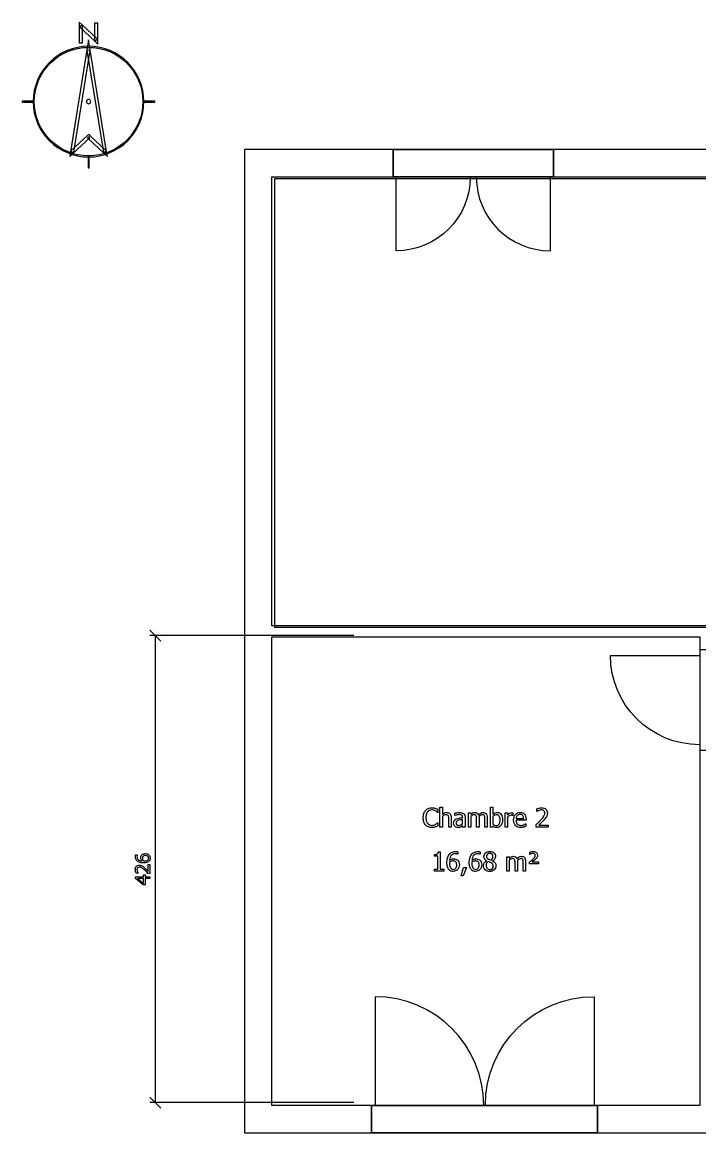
# Model space of a CAD drawing. Extents: x 1 to 1199, y 1 to 1014.
# Drawn here: x 1 to 619, y 1 to 1014 of the extents above; entities that cross this region are included whole.
import ezdxf

# ---------------------------------------------------------------- set-up
doc = ezdxf.new("R2010")
doc.units = 0
doc.layers.get('0').update_dxf_attribs({"linetype": 'CONTINUOUS'})

msp = doc.modelspace()

# ---------------------------------------------------------------- linework, layer by layer
at = {"color": 7}
for points in [[(55.75, 996.809201), (55.75, 1010.8092), (54.25, 1010.8092), (53.229098, 1009.710221), (67.229098, 996.710222), (69.75, 994.368421), (69.75, 997.8092), (69.75, 1011.809199), (69.75, 1013.309197), (66.75, 1013.309197), (66.75, 1011.809199), (66.75, 997.8092), (68.25, 997.8092), (69.270902, 998.908179), (55.270902, 1011.908178), (52.75, 1014.249979), (52.75, 1010.8092), (52.75, 996.809201), (52.75, 995.309203), (55.75, 995.309203), (55.75, 996.809201)], [(59.769048, 989.047487), (44.769047, 896.047487), (44.072928, 891.72111), (47.274268, 894.713356), (62.274268, 908.713357), (61.25, 909.809201), (60.225732, 908.713357), (75.225732, 894.713356), (78.427072, 891.72111), (77.730953, 896.047487), (62.730952, 989.047487), (61.25, 998.251586), (59.769048, 989.047487)], [(59.769048, 988.570912), (74.769049, 895.570912), (76.250001, 895.809199), (77.274269, 896.905042), (62.274268, 910.905044), (61.25, 911.862414), (60.225732, 910.905044), (45.225731, 896.905042), (46.249999, 895.809199), (47.730951, 895.570912), (62.730952, 988.570912), (61.25, 988.8092), (59.769048, 988.570912)], [(1.249998, 941.3092), (11.25, 941.3092), (11.75, 941.3092), (11.75, 942.3092), (11.25, 942.3092), (1.249998, 942.3092), (0.749998, 942.3092), (0.749998, 941.3092), (1.249998, 941.3092)], [(61.246932, 943.809198)], [(121.250002, 942.3092), (111.25, 942.3092), (110.75, 942.3092), (110.75, 941.3092), (111.25, 941.3092), (121.250002, 941.3092), (121.750002, 941.3092), (121.750002, 942.3092), (121.250002, 942.3092)], [(61.253068, 939.809202)], [(61.253068, 939.809202)], [(110.75, 941.8092)], [(111.75, 941.8092)], [(61.75, 881.809198), (61.75, 891.8092), (61.75, 892.3092), (60.75, 892.3092), (60.75, 891.8092), (60.75, 881.809198), (60.75, 881.309198), (61.75, 881.309198), (61.75, 881.809198)], [(216.076721, 898.273952), (216.076721, 898.174068), (203.437614, 898.174068), (203.437653, 458.744381), (203.437653, 1.273983), (808.648499, 1.273983), (1198.57666, 1.274044), (1198.57666, 458.744381), (1198.57666, 898.273952)], [(339.059265, 898.274326), (485.059265, 898.274326), (485.059265, 873.273693), (339.059265, 873.273693), (339.059265, 898.274326), (339.059265, 898.274326), (485.059265, 898.274326), (485.059265, 873.273693), (339.059265, 873.273693), (339.059265, 898.274326)], [(339.059265, 898.273952), (339.059265, 873.273952), (485.059265, 873.273952), (485.059265, 898.273952), (339.059265, 898.273952), (339.059265, 873.273952), (485.059265, 873.273952), (485.059265, 898.273952)], [(1173.57666, 873.273952), (1173.57666, 463.744381), (908.341736, 463.744381), (908.341736, 533.74432), (898.341736, 533.74432), (898.341736, 463.744381), (228.437652, 463.744381), (228.437617, 873.273952)], [(1176.314552, 462.019605), (231.175689, 462.019707), (231.175723, 871.549187), (1176.31457, 871.549192)], [(618.578437, 453.744361), (618.578388, 26.273963), (228.437656, 26.27398), (228.437637, 453.744378)], [(618.57843, 453.744381), (618.57843, 321.025203), (618.57843, 243.728389), (618.578401, 26.273983), (228.437653, 26.273983), (228.437653, 453.744381)], [(618.57843, 441.703426), (618.57843, 350.203426), (628.57843, 350.203426), (628.57843, 441.703426), (618.57843, 441.703426), (618.57843, 350.203426), (628.57843, 350.203426), (628.57843, 441.703426)], [(436.505656, 286.60275)], [(438.786906, 286.774625)], [(374.25175, 279.6965)], [(402.361125, 283.22775)], [(455.404094, 279.6965)], [(112.984, 255.925719)], [(113.062125, 254.144469)], [(429.996312, 253.399625)], [(396.965062, 245.5715)], [(399.340062, 245.66525)], [(405.9885, 243.35275), (402.70725, 235.66525), (401.004125, 235.66525), (403.066625, 243.35275), (405.9885, 243.35275)], [(417.33225, 245.5715)], [(419.70725, 245.66525)], [(430.324437, 244.649625)], [(112.734, 236.414), (112.734, 234.867125), (117.234, 234.867125), (117.234, 233.179625), (112.734, 233.179625), (112.734, 227.398375), (110.89025, 227.398375), (104.14025, 233.242125), (104.14025, 234.867125), (111.32775, 234.867125), (111.32775, 236.414), (112.734, 236.414)], [(111.32775, 233.179625), (106.218375, 233.179625), (111.32775, 228.75775), (111.32775, 233.179625)], [(427.043187, 239.60275)], [(525.312256, 1.273617), (319.312256, 1.273617), (319.312256, 26.274166), (525.312256, 26.274166), (525.312256, 1.273617), (525.312256, 1.273617), (319.312256, 1.273617), (319.312256, 26.274166), (525.312256, 26.274166), (525.312256, 1.273617)], [(319.31226, 26.273983), (319.312264, 1.273983), (525.312251, 1.273983), (525.312248, 26.273983), (319.31226, 26.273983), (319.312264, 1.273983), (525.312251, 1.273983), (525.312248, 26.273983)]]:
    msp.add_lwpolyline(points, close=True, dxfattribs=at)
for points in [[(341.796768, 805.748684), (341.796768, 873.273693), (409.321777, 873.273693)], [(482.321747, 805.748684), (482.321777, 873.273693), (414.796753, 873.273693)], [(127.234, 449.778), (117.234, 459.778)], [(127.234, 454.778), (117.234, 454.778)], [(122.234, 28.778), (122.234, 454.778)], [(303.260154, 454.778), (122.234, 454.778)], [(537.07843, 436.703426), (618.57843, 436.703426), (618.57843, 355.203426)], [(379.673625, 296.305875), (379.673625, 293.493375), (379.486125, 293.493375)], [(383.868938, 289.79025), (383.868938, 280.009), (381.665813, 280.009), (381.665813, 298.243375), (383.868938, 298.243375), (383.868938, 291.649625)], [(430.005656, 280.618375), (429.865031, 280.009), (427.802531, 280.009), (427.802531, 298.243375), (430.005656, 298.243375), (430.005656, 291.72775)], [(470.021281, 294.29025), (469.896281, 294.29025), (469.896281, 296.774625)], [(379.50175, 283.962125), (379.673625, 283.962125), (379.673625, 281.1965)], [(391.962688, 280.009), (389.759563, 280.009), (389.759563, 287.462125)], [(391.962688, 288.509), (391.962688, 280.009), (391.962688, 280.009)], [(395.329875, 290.587125), (395.204875, 290.587125), (395.204875, 292.8215)], [(402.361125, 288.618375), (402.361125, 289.04025)], [(404.548625, 288.962125), (404.548625, 280.009), (402.361125, 280.009), (402.361125, 281.399625), (402.361125, 281.399625)], [(402.361125, 283.22775), (402.361125, 286.868375)], [(409.849406, 289.79025), (409.849406, 280.009), (407.646281, 280.009), (407.646281, 293.10275), (409.849406, 293.10275), (409.849406, 291.649625)], [(417.286906, 288.618375), (417.286906, 280.009), (415.083781, 280.009), (415.083781, 287.587125)], [(424.708781, 288.618375), (424.708781, 280.009), (422.505656, 280.009), (422.505656, 280.009)], [(422.505656, 280.009), (422.505656, 287.587125)], [(430.005656, 289.884), (430.005656, 282.384)], [(443.271281, 289.305875), (443.271281, 280.009), (441.068156, 280.009), (441.068156, 293.10275), (443.271281, 293.10275), (443.271281, 291.149625)], [(448.005656, 290.72775), (447.896281, 290.72775)], [(448.005656, 293.024625), (448.005656, 290.72775), (448.005656, 290.72775)], [(451.060344, 288.009), (457.982219, 288.009), (457.982219, 288.009)], [(460.122844, 287.524625), (460.122844, 286.3215), (451.060344, 286.3215)], [(459.747844, 283.212125), (459.872844, 283.212125), (459.872844, 280.805875)], [(480.302531, 280.009), (469.536906, 280.009), (469.536906, 282.462125)], [(471.724406, 282.009), (480.302531, 282.009), (480.302531, 280.009), (480.302531, 280.009)], [(104.07775, 254.800719), (105.76525, 254.800719), (105.76525, 254.722594)], [(385.08225, 240.009), (376.58225, 240.009), (376.58225, 241.79025), (379.7385, 241.79025), (379.7385, 253.493375), (376.58225, 253.493375), (376.58225, 255.087125)], [(380.176, 257.524625), (381.9885, 257.524625), (381.9885, 241.79025), (385.08225, 241.79025), (385.08225, 240.009), (385.08225, 240.009)], [(397.840062, 257.54025), (397.840062, 255.305875), (397.730687, 255.305875)], [(418.20725, 257.54025), (418.20725, 255.305875), (418.097875, 255.305875)], [(463.676, 254.993375), (463.4885, 254.993375), (463.4885, 257.10275)], [(117.234, 245.896422), (117.234, 237.818297), (115.39025, 237.818297)], [(115.734, 239.474547), (115.734, 245.896422), (117.234, 245.896422), (117.234, 245.896422)], [(424.324437, 249.3215), (424.324437, 249.399625)], [(429.636937, 249.305875), (429.636937, 249.22775)], [(444.89475, 249.79025), (444.89475, 240.009), (442.691625, 240.009), (442.691625, 253.10275), (444.89475, 253.10275), (444.89475, 251.649625)], [(452.33225, 248.618375), (452.33225, 240.009), (450.129125, 240.009), (450.129125, 247.587125)], [(459.754125, 248.618375), (459.754125, 240.009), (457.551, 240.009), (457.551, 240.009)], [(457.551, 240.009), (457.551, 247.587125)], [(471.410375, 246.649625), (463.426, 246.649625), (463.426, 248.430875)], [(467.066625, 249.41525), (465.629125, 248.337125), (471.410375, 248.337125), (471.410375, 246.649625), (471.410375, 246.649625)], [(106.530875, 238.193297), (106.530875, 238.099547), (104.6715, 238.099547)], [(322.433472, 125.372616), (322.433472, 26.274166), (421.531952, 26.274166)], [(522.19101, 125.372677), (522.19104, 26.274166), (423.09256, 26.274166)], [(127.234, 23.778), (117.234, 33.778)], [(127.234, 28.778), (117.234, 28.778)], [(303.260154, 28.778), (122.234, 28.778)]]:
    msp.add_lwpolyline(points, dxfattribs=at)
for points in [[(61.25, 992.3092), (33.359565, 992.3092), (10.75, 969.699635), (10.75, 941.8092)], [(11.75, 941.8092), (11.75, 969.147243), (33.911957, 991.3092), (61.25, 991.3092)], [(111.75, 941.8092), (111.75, 969.699635), (89.140435, 992.3092), (61.25, 992.3092)], [(61.25, 991.3092), (88.588043, 991.3092), (110.75, 969.147243), (110.75, 941.8092)], [(61.246932, 943.809198), (60.142144, 943.807503), (59.248308, 942.91092), (59.250002, 941.806132)], [(63.249998, 941.812268), (63.248303, 942.917056), (62.35172, 943.810892), (61.246932, 943.809198)], [(10.75, 941.8092), (10.75, 913.918765), (33.359565, 891.3092), (61.25, 891.3092)], [(61.25, 892.3092), (33.911957, 892.3092), (11.75, 914.471157), (11.75, 941.8092)], [(59.250002, 941.806132), (59.251697, 940.701344), (60.14828, 939.807508), (61.253068, 939.809202)], [(110.75, 941.8092), (110.75, 914.471157), (88.588043, 892.3092), (61.25, 892.3092)], [(61.25, 891.3092), (89.140435, 891.3092), (111.75, 913.918765), (111.75, 941.8092)], [(61.253068, 939.809202), (62.357856, 939.810897), (63.251692, 940.70748), (63.249998, 941.812268)], [(409.321777, 873.273693), (409.321777, 835.980663), (379.089798, 805.748684), (341.796768, 805.748684)], [(414.796753, 873.273693), (414.796753, 835.980663), (445.028717, 805.748699), (482.321747, 805.748684)], [(618.57843, 355.203426), (573.5672, 355.203426), (537.07843, 391.692196), (537.07843, 436.703426)], [(366.993938, 292.54025), (367.363729, 293.623583), (367.902792, 294.566292), (368.611125, 295.368375)], [(368.611125, 295.368375), (369.309042, 296.149625), (370.134563, 296.745979), (371.087688, 297.157438)], [(370.408, 293.993375), (369.918417, 293.399625), (369.535604, 292.652229), (369.259563, 291.751188)], [(372.150188, 295.337125), (371.488729, 295.035042), (370.908, 294.587125), (370.408, 293.993375)], [(371.087688, 297.157438), (372.040813, 297.568896), (373.105917, 297.774625), (374.283, 297.774625)], [(374.267375, 295.79025), (373.517375, 295.79025), (372.811646, 295.639208), (372.150188, 295.337125)], [(376.079875, 295.555875), (375.559042, 295.712125), (374.954875, 295.79025), (374.267375, 295.79025)], [(374.283, 297.774625), (374.866333, 297.774625), (375.415813, 297.732958), (375.931438, 297.649625)], [(375.931438, 297.649625), (376.447063, 297.566292), (376.923625, 297.456917), (377.361125, 297.3215)], [(377.533, 294.962125), (377.085083, 295.201708), (376.600708, 295.399625), (376.079875, 295.555875)], [(377.361125, 297.3215), (377.736125, 297.206917), (378.118938, 297.061083), (378.509563, 296.884)], [(378.704875, 294.173063), (378.381958, 294.438688), (377.991333, 294.701708), (377.533, 294.962125)], [(378.509563, 296.884), (378.900188, 296.706917), (379.288208, 296.514208), (379.673625, 296.305875)], [(379.486125, 293.493375), (379.288208, 293.680875), (379.027792, 293.907438), (378.704875, 294.173063)], [(469.896281, 296.774625), (470.385865, 297.014208), (471.060344, 297.248583), (471.919719, 297.47775)], [(470.763469, 294.759), (470.456177, 294.5715), (470.208781, 294.41525), (470.021281, 294.29025)], [(471.708781, 295.243375), (471.385865, 295.107958), (471.07076, 294.9465), (470.763469, 294.759)], [(472.943156, 295.634), (472.516073, 295.529833), (472.104615, 295.399625), (471.708781, 295.243375)], [(471.919719, 297.47775), (472.779094, 297.706917), (473.599406, 297.8215), (474.380656, 297.8215)], [(474.193156, 295.79025), (473.786906, 295.79025), (473.37024, 295.738167), (472.943156, 295.634)], [(475.388469, 295.618375), (475.029094, 295.732958), (474.630656, 295.79025), (474.193156, 295.79025)], [(474.380656, 297.8215), (476.005656, 297.8215), (477.279094, 297.389208), (478.200969, 296.524625)], [(476.333781, 295.087125), (476.062948, 295.326708), (475.747844, 295.503792), (475.388469, 295.618375)], [(476.958781, 294.180875), (476.802531, 294.545458), (476.594198, 294.847542), (476.333781, 295.087125)], [(477.193156, 292.899625), (477.193156, 293.389208), (477.115031, 293.816292), (476.958781, 294.180875)], [(478.200969, 296.524625), (479.122844, 295.660042), (479.583781, 294.493375), (479.583781, 293.024625)], [(366.43925, 288.712125), (366.43925, 290.180875), (366.624146, 291.456917), (366.993938, 292.54025)], [(367.009563, 284.813688), (366.629354, 285.943896), (366.43925, 287.243375), (366.43925, 288.712125)], [(368.62675, 281.97775), (367.928833, 282.738167), (367.389771, 283.683479), (367.009563, 284.813688)], [(369.259563, 291.751188), (368.983521, 290.850146), (368.8455, 289.837125), (368.8455, 288.712125)], [(368.8455, 288.712125), (368.8455, 287.524625), (368.991333, 286.498583), (369.283, 285.634)], [(369.283, 285.634), (369.574667, 284.769417), (369.9705, 284.04025), (370.4705, 283.4465)], [(378.767375, 283.313688), (379.079875, 283.568896), (379.324667, 283.785042), (379.50175, 283.962125)], [(383.868938, 291.649625), (384.525188, 292.232958), (385.173625, 292.680875), (385.81425, 292.993375)], [(385.572063, 290.930875), (384.988729, 290.639208), (384.421021, 290.259), (383.868938, 289.79025)], [(387.275188, 291.368375), (386.723104, 291.368375), (386.155396, 291.222542), (385.572063, 290.930875)], [(385.81425, 292.993375), (386.454875, 293.305875), (387.129354, 293.462125), (387.837688, 293.462125)], [(388.579875, 291.126188), (388.262167, 291.287646), (387.827271, 291.368375), (387.275188, 291.368375)], [(387.837688, 293.462125), (389.129354, 293.462125), (390.139771, 293.037646), (390.868938, 292.188688)], [(389.337688, 290.399625), (389.150188, 290.722542), (388.897583, 290.964729), (388.579875, 291.126188)], [(389.665813, 289.149625), (389.603313, 289.670458), (389.493938, 290.087125), (389.337688, 290.399625)], [(389.759563, 287.462125), (389.759563, 288.066292), (389.728313, 288.628792), (389.665813, 289.149625)], [(390.868938, 292.188688), (391.598104, 291.339729), (391.962688, 290.113167), (391.962688, 288.509)], [(394.142375, 283.805875), (394.142375, 284.712125), (394.332479, 285.482958), (394.712688, 286.118375)], [(394.454875, 282.141813), (394.246542, 282.667854), (394.142375, 283.222542), (394.142375, 283.805875)], [(394.712688, 286.118375), (395.092896, 286.753792), (395.699667, 287.259), (396.533, 287.634)], [(395.204875, 292.8215), (395.611125, 292.936083), (396.191854, 293.063688), (396.947063, 293.204313)], [(397.392375, 291.243375), (396.704875, 291.087125), (396.017375, 290.868375), (395.329875, 290.587125)], [(396.986125, 285.501188), (396.600708, 285.131396), (396.408, 284.613167), (396.408, 283.9465)], [(396.408, 283.9465), (396.408, 283.1965), (396.618938, 282.631396), (397.040813, 282.251188)], [(396.533, 287.634), (397.262167, 287.97775), (398.12675, 288.212125), (399.12675, 288.337125)], [(396.947063, 293.204313), (397.702271, 293.344938), (398.454875, 293.41525), (399.204875, 293.41525)], [(398.43925, 286.3215), (397.855917, 286.144417), (397.371542, 285.870979), (396.986125, 285.501188)], [(399.18925, 291.47775), (398.678833, 291.47775), (398.079875, 291.399625), (397.392375, 291.243375)], [(400.37675, 286.673063), (399.574667, 286.594938), (398.928833, 286.47775), (398.43925, 286.3215)], [(399.12675, 288.337125), (400.12675, 288.462125), (401.204875, 288.555875), (402.361125, 288.618375)], [(400.43925, 291.384), (400.033, 291.4465), (399.616333, 291.47775), (399.18925, 291.47775)], [(399.204875, 293.41525), (400.100708, 293.41525), (400.855917, 293.344938), (401.4705, 293.204313)], [(402.361125, 286.868375), (401.840292, 286.816292), (401.178833, 286.751188), (400.37675, 286.673063)], [(401.4705, 291.024625), (401.18925, 291.201708), (400.8455, 291.3215), (400.43925, 291.384)], [(401.4705, 293.204313), (402.085083, 293.063688), (402.642375, 292.811083), (403.142375, 292.4465)], [(402.12675, 290.298063), (401.9705, 290.615771), (401.75175, 290.857958), (401.4705, 291.024625)], [(402.361125, 289.04025), (402.361125, 289.561083), (402.283, 289.980354), (402.12675, 290.298063)], [(403.142375, 292.4465), (403.611125, 292.081917), (403.962688, 291.615771), (404.197063, 291.048063)], [(404.197063, 291.048063), (404.431438, 290.480354), (404.548625, 289.785042), (404.548625, 288.962125)], [(409.849406, 291.649625), (410.43274, 292.222542), (411.005656, 292.667854), (411.568156, 292.985563)], [(411.372844, 290.923063), (410.846802, 290.626188), (410.33899, 290.248583), (409.849406, 289.79025)], [(412.880656, 291.368375), (412.40149, 291.368375), (411.898885, 291.219938), (411.372844, 290.923063)], [(411.568156, 292.985563), (412.130656, 293.303271), (412.755656, 293.462125), (413.443156, 293.462125)], [(414.044719, 291.141813), (413.75826, 291.292854), (413.37024, 291.368375), (412.880656, 291.368375)], [(413.443156, 293.462125), (414.21399, 293.462125), (414.898885, 293.287646), (415.497844, 292.938688)], [(414.708781, 290.4465), (414.552531, 290.759), (414.331177, 290.990771), (414.044719, 291.141813)], [(415.013469, 289.251188), (414.966594, 289.766813), (414.865031, 290.16525), (414.708781, 290.4465)], [(415.083781, 287.587125), (415.083781, 288.180875), (415.060344, 288.735563), (415.013469, 289.251188)], [(415.497844, 292.938688), (416.096802, 292.589729), (416.552531, 292.009), (416.865031, 291.1965)], [(416.865031, 291.1965), (417.521281, 291.9465), (418.167115, 292.511604), (418.802531, 292.891813)], [(418.849406, 290.954313), (418.328573, 290.678271), (417.792115, 290.274625), (417.240031, 289.743375)], [(417.240031, 289.743375), (417.240031, 289.618375), (417.247844, 289.462125), (417.263469, 289.274625)], [(417.263469, 289.274625), (417.279094, 289.087125), (417.286906, 288.868375), (417.286906, 288.618375)], [(418.802531, 292.891813), (419.437948, 293.272021), (420.125448, 293.462125), (420.865031, 293.462125)], [(420.302531, 291.368375), (419.854615, 291.368375), (419.37024, 291.230354), (418.849406, 290.954313)], [(421.474406, 291.141813), (421.18274, 291.292854), (420.792115, 291.368375), (420.302531, 291.368375)], [(420.865031, 293.462125), (421.427531, 293.462125), (421.940552, 293.373583), (422.404094, 293.1965)], [(422.146281, 290.4465), (421.990031, 290.759), (421.766073, 290.990771), (421.474406, 291.141813)], [(422.435344, 289.251188), (422.388469, 289.766813), (422.292115, 290.16525), (422.146281, 290.4465)], [(422.404094, 293.1965), (422.867635, 293.019417), (423.271281, 292.738167), (423.615031, 292.35275)], [(422.505656, 287.587125), (422.505656, 288.180875), (422.482219, 288.735563), (422.435344, 289.251188)], [(423.615031, 292.35275), (423.958781, 291.956917), (424.22701, 291.462125), (424.419719, 290.868375)], [(424.419719, 290.868375), (424.612427, 290.274625), (424.708781, 289.524625), (424.708781, 288.618375)], [(430.005656, 291.72775), (430.55774, 292.22775), (431.159302, 292.641813), (431.810344, 292.969938)], [(431.677531, 290.9465), (431.062948, 290.66525), (430.505656, 290.311083), (430.005656, 289.884)], [(433.505656, 291.368375), (432.90149, 291.368375), (432.292115, 291.22775), (431.677531, 290.9465)], [(431.810344, 292.969938), (432.461385, 293.298063), (433.198365, 293.462125), (434.021281, 293.462125)], [(435.794719, 290.157438), (435.32076, 290.964729), (434.55774, 291.368375), (433.505656, 291.368375)], [(434.021281, 293.462125), (435.490031, 293.462125), (436.65149, 292.870979), (437.505656, 291.688688)], [(435.544719, 282.829313), (436.185344, 283.626188), (436.505656, 284.884), (436.505656, 286.60275)], [(436.505656, 286.60275), (436.505656, 288.16525), (436.268677, 289.350146), (435.794719, 290.157438)], [(438.786906, 286.774625), (438.786906, 284.628792), (438.266073, 282.904833), (437.224406, 281.60275)], [(437.505656, 291.688688), (438.359823, 290.506396), (438.786906, 288.868375), (438.786906, 286.774625)], [(443.271281, 291.149625), (444.073365, 291.868375), (444.773885, 292.373583), (445.372844, 292.66525)], [(444.935344, 290.454313), (444.346802, 290.199104), (443.792115, 289.816292), (443.271281, 289.305875)], [(446.708781, 290.837125), (446.115031, 290.837125), (445.523885, 290.709521), (444.935344, 290.454313)], [(445.372844, 292.66525), (445.971802, 292.956917), (446.552531, 293.10275), (447.115031, 293.10275)], [(447.372844, 290.8215), (447.190552, 290.831917), (446.969198, 290.837125), (446.708781, 290.837125)], [(447.115031, 293.10275), (447.344198, 293.10275), (447.516073, 293.097542), (447.630656, 293.087125)], [(447.896281, 290.72775), (447.729615, 290.779833), (447.555135, 290.811083), (447.372844, 290.8215)], [(447.630656, 293.087125), (447.74524, 293.076708), (447.87024, 293.055875), (448.005656, 293.024625)], [(448.810344, 286.47775), (448.810344, 288.613167), (449.37024, 290.311083), (450.490031, 291.5715)], [(450.544719, 281.462125), (449.388469, 282.639208), (448.810344, 284.311083), (448.810344, 286.47775)], [(450.490031, 291.5715), (451.609823, 292.831917), (453.07076, 293.462125), (454.872844, 293.462125)], [(451.380656, 289.47775), (451.208781, 289.061083), (451.10201, 288.5715), (451.060344, 288.009)], [(451.060344, 286.3215), (451.060344, 284.800667), (451.443156, 283.639208), (452.208781, 282.837125)], [(452.138469, 290.618375), (451.805135, 290.274625), (451.552531, 289.894417), (451.380656, 289.47775)], [(453.255656, 291.384), (452.844198, 291.206917), (452.471802, 290.951708), (452.138469, 290.618375)], [(454.747844, 291.649625), (454.16451, 291.649625), (453.667115, 291.561083), (453.255656, 291.384)], [(456.240031, 291.391813), (455.83899, 291.563688), (455.341594, 291.649625), (454.747844, 291.649625)], [(454.872844, 293.462125), (455.685344, 293.462125), (456.404094, 293.344938), (457.029094, 293.110563)], [(457.232219, 290.634), (456.971802, 290.967333), (456.641073, 291.219938), (456.240031, 291.391813)], [(457.029094, 293.110563), (457.654094, 292.876188), (458.200969, 292.509), (458.669719, 292.009)], [(457.763469, 289.548063), (457.638469, 289.980354), (457.461385, 290.342333), (457.232219, 290.634)], [(457.982219, 288.009), (457.961385, 288.60275), (457.888469, 289.115771), (457.763469, 289.548063)], [(458.669719, 292.009), (459.138469, 291.509), (459.497844, 290.897021), (459.747844, 290.173063)], [(459.747844, 290.173063), (459.997844, 289.449104), (460.122844, 288.566292), (460.122844, 287.524625)], [(469.536906, 282.462125), (470.30774, 283.191292), (471.036906, 283.891813), (471.724406, 284.563688)], [(471.724406, 284.563688), (472.411906, 285.235563), (473.083781, 285.936083), (473.740031, 286.66525)], [(473.888469, 284.048063), (472.987427, 283.188688), (472.266073, 282.509), (471.724406, 282.009)], [(473.740031, 286.66525), (475.073365, 288.123583), (475.982219, 289.292854), (476.466594, 290.173063)], [(476.349406, 286.54025), (475.609823, 285.738167), (474.78951, 284.907438), (473.888469, 284.048063)], [(477.630656, 288.009), (477.224406, 287.509), (476.797323, 287.019417), (476.349406, 286.54025)], [(476.466594, 290.173063), (476.950969, 291.053271), (477.193156, 291.962125), (477.193156, 292.899625)], [(478.677531, 289.524625), (478.385865, 289.014208), (478.036906, 288.509), (477.630656, 288.009)], [(479.341594, 291.126188), (479.180135, 290.548063), (478.958781, 290.014208), (478.677531, 289.524625)], [(479.583781, 293.024625), (479.583781, 292.337125), (479.503052, 291.704313), (479.341594, 291.126188)], [(371.103313, 280.266813), (370.150188, 280.647021), (369.324667, 281.217333), (368.62675, 281.97775)], [(370.4705, 283.4465), (370.949667, 282.863167), (371.517375, 282.425667), (372.173625, 282.134)], [(374.25175, 279.6965), (373.105917, 279.6965), (372.056438, 279.886604), (371.103313, 280.266813)], [(372.173625, 282.134), (372.829875, 281.842333), (373.527792, 281.6965), (374.267375, 281.6965)], [(375.947063, 279.8215), (375.514771, 279.738167), (374.949667, 279.6965), (374.25175, 279.6965)], [(374.267375, 281.6965), (374.934042, 281.6965), (375.553833, 281.779833), (376.12675, 281.9465)], [(377.361125, 280.1965), (376.850708, 280.029833), (376.379354, 279.904833), (375.947063, 279.8215)], [(376.12675, 281.9465), (376.699667, 282.113167), (377.204875, 282.3215), (377.642375, 282.5715)], [(378.587688, 280.680875), (378.249146, 280.514208), (377.840292, 280.35275), (377.361125, 280.1965)], [(377.642375, 282.5715), (378.079875, 282.811083), (378.454875, 283.058479), (378.767375, 283.313688)], [(379.673625, 281.1965), (379.288208, 281.019417), (378.926229, 280.847542), (378.587688, 280.680875)], [(395.298625, 280.805875), (394.944458, 281.170458), (394.663208, 281.615771), (394.454875, 282.141813)], [(396.572063, 279.954313), (396.087688, 280.157438), (395.663208, 280.441292), (395.298625, 280.805875)], [(398.111125, 279.649625), (397.569458, 279.649625), (397.056438, 279.751188), (396.572063, 279.954313)], [(397.040813, 282.251188), (397.462688, 281.870979), (398.079875, 281.680875), (398.892375, 281.680875)], [(399.642375, 279.813688), (399.277792, 279.704313), (398.767375, 279.649625), (398.111125, 279.649625)], [(398.892375, 281.680875), (399.590292, 281.680875), (400.2205, 281.829313), (400.783, 282.126188)], [(400.767375, 280.274625), (400.381958, 280.076708), (400.006958, 279.923063), (399.642375, 279.813688)], [(401.642375, 280.85275), (401.340292, 280.613167), (401.048625, 280.420458), (400.767375, 280.274625)], [(400.783, 282.126188), (401.3455, 282.423063), (401.871542, 282.79025), (402.361125, 283.22775)], [(402.361125, 281.399625), (402.184042, 281.274625), (401.944458, 281.092333), (401.642375, 280.85275)], [(430.005656, 282.384), (430.55774, 282.10275), (431.049927, 281.907438), (431.482219, 281.798063)], [(431.497844, 279.91525), (430.992635, 280.092333), (430.49524, 280.326708), (430.005656, 280.618375)], [(431.482219, 281.798063), (431.91451, 281.688688), (432.385865, 281.634), (432.896281, 281.634)], [(433.318156, 279.649625), (432.609823, 279.649625), (432.003052, 279.738167), (431.497844, 279.91525)], [(432.896281, 281.634), (434.021281, 281.634), (434.904094, 282.032438), (435.544719, 282.829313)], [(437.224406, 281.60275), (436.18274, 280.300667), (434.880656, 279.649625), (433.318156, 279.649625)], [(455.404094, 279.6965), (453.32076, 279.6965), (451.700969, 280.285042), (450.544719, 281.462125)], [(452.208781, 282.837125), (452.974406, 282.035042), (454.029094, 281.634), (455.372844, 281.634)], [(455.372844, 281.634), (455.862427, 281.634), (456.33899, 281.688688), (456.802531, 281.798063)], [(456.724406, 279.79025), (456.375448, 279.72775), (455.935344, 279.6965), (455.404094, 279.6965)], [(457.888469, 280.0715), (457.461385, 279.9465), (457.073365, 279.85275), (456.724406, 279.79025)], [(456.802531, 281.798063), (457.266073, 281.907438), (457.685344, 282.045458), (458.060344, 282.212125)], [(458.919719, 280.423063), (458.534302, 280.272021), (458.190552, 280.154833), (457.888469, 280.0715)], [(458.060344, 282.212125), (458.456177, 282.389208), (458.792115, 282.563688), (459.068156, 282.735563)], [(459.872844, 280.805875), (459.622844, 280.701708), (459.305135, 280.574104), (458.919719, 280.423063)], [(459.068156, 282.735563), (459.344198, 282.907438), (459.57076, 283.066292), (459.747844, 283.212125)], [(103.905875, 253.316344), (103.905875, 253.60801), (103.918896, 253.878844), (103.944937, 254.128844)], [(104.460562, 250.706969), (104.090771, 251.456969), (103.905875, 252.32676), (103.905875, 253.316344)], [(103.944937, 254.128844), (103.970979, 254.378844), (104.01525, 254.602802), (104.07775, 254.800719)], [(105.51525, 254.027281), (105.442333, 253.730406), (105.405875, 253.410094), (105.405875, 253.066344)], [(105.76525, 254.722594), (105.6715, 254.555927), (105.588167, 254.324156), (105.51525, 254.027281)], [(108.874625, 251.972594), (108.874625, 252.472594), (108.926708, 252.915302), (109.030875, 253.300719)], [(109.030875, 253.300719), (109.135042, 253.686135), (109.343375, 254.087177), (109.655875, 254.503844)], [(109.655875, 254.503844), (110.010042, 254.98301), (110.465771, 255.339781), (111.023062, 255.574156)], [(110.780875, 253.253844), (110.593375, 253.024677), (110.468375, 252.76426), (110.405875, 252.472594)], [(111.70275, 253.933531), (111.338167, 253.792906), (111.030875, 253.566344), (110.780875, 253.253844)], [(111.023062, 255.574156), (111.580354, 255.808531), (112.234, 255.925719), (112.984, 255.925719)], [(113.062125, 254.144469), (112.520458, 254.144469), (112.067333, 254.074156), (111.70275, 253.933531)], [(112.984, 255.925719), (113.661083, 255.925719), (114.283479, 255.81374), (114.851187, 255.589781)], [(115.319937, 253.488219), (114.814729, 253.925719), (114.062125, 254.144469), (113.062125, 254.144469)], [(114.851187, 255.589781), (115.418896, 255.365823), (115.895458, 255.066344), (116.280875, 254.691344)], [(116.07775, 251.785094), (116.07775, 252.48301), (115.825146, 253.050719), (115.319937, 253.488219)], [(116.280875, 254.691344), (116.676708, 254.305927), (116.978792, 253.868427), (117.187125, 253.378844)], [(117.187125, 253.378844), (117.395458, 252.88926), (117.499625, 252.352802), (117.499625, 251.769469)], [(376.58225, 255.087125), (377.76975, 255.087125), (378.647354, 255.256396), (379.215062, 255.594938)], [(379.215062, 255.594938), (379.782771, 255.933479), (380.103083, 256.576708), (380.176, 257.524625)], [(388.496312, 251.782438), (388.808812, 253.006396), (389.287979, 254.0715), (389.933812, 254.97775)], [(389.933812, 254.97775), (390.569229, 255.863167), (391.386937, 256.553271), (392.386937, 257.048063)], [(392.011937, 254.305875), (391.116104, 253.326708), (390.590062, 251.868375), (390.433812, 249.930875)], [(395.543187, 255.774625), (394.084854, 255.774625), (392.907771, 255.285042), (392.011937, 254.305875)], [(392.386937, 257.048063), (393.386937, 257.542854), (394.543187, 257.79025), (395.855687, 257.79025)], [(396.816625, 255.626188), (396.415583, 255.725146), (395.991104, 255.774625), (395.543187, 255.774625)], [(395.855687, 257.79025), (396.241104, 257.79025), (396.603083, 257.769417), (396.941625, 257.72775)], [(397.730687, 255.305875), (397.522354, 255.420458), (397.217667, 255.527229), (396.816625, 255.626188)], [(396.941625, 257.72775), (397.280167, 257.686083), (397.579646, 257.623583), (397.840062, 257.54025)], [(408.8635, 251.782438), (409.176, 253.006396), (409.655167, 254.0715), (410.301, 254.97775)], [(410.301, 254.97775), (410.936417, 255.863167), (411.754125, 256.553271), (412.754125, 257.048063)], [(412.379125, 254.305875), (411.483292, 253.326708), (410.95725, 251.868375), (410.801, 249.930875)], [(415.910375, 255.774625), (414.452042, 255.774625), (413.274958, 255.285042), (412.379125, 254.305875)], [(412.754125, 257.048063), (413.754125, 257.542854), (414.910375, 257.79025), (416.222875, 257.79025)], [(417.183812, 255.626188), (416.782771, 255.725146), (416.358292, 255.774625), (415.910375, 255.774625)], [(416.222875, 257.79025), (416.608292, 257.79025), (416.970271, 257.769417), (417.308812, 257.72775)], [(418.097875, 255.305875), (417.889542, 255.420458), (417.584854, 255.527229), (417.183812, 255.626188)], [(417.308812, 257.72775), (417.647354, 257.686083), (417.946833, 257.623583), (418.20725, 257.54025)], [(421.793187, 253.259), (421.793187, 254.5715), (422.287979, 255.66525), (423.277562, 256.54025)], [(422.410375, 251.04025), (421.998917, 251.634), (421.793187, 252.373583), (421.793187, 253.259)], [(423.277562, 256.54025), (424.267146, 257.41525), (425.522354, 257.85275), (427.043187, 257.85275)], [(424.949437, 255.430875), (424.407771, 254.962125), (424.136937, 254.331917), (424.136937, 253.54025)], [(424.136937, 253.54025), (424.136937, 252.956917), (424.274958, 252.467333), (424.551, 252.0715)], [(427.043187, 256.134), (426.189021, 256.134), (425.491104, 255.899625), (424.949437, 255.430875)], [(427.043187, 257.85275), (428.636937, 257.85275), (429.910375, 257.438688), (430.8635, 256.610563)], [(429.215062, 255.35275), (428.694229, 255.873583), (427.970271, 256.134), (427.043187, 256.134)], [(429.996312, 253.399625), (429.996312, 254.180875), (429.735896, 254.831917), (429.215062, 255.35275)], [(429.636937, 251.501188), (429.876521, 252.048063), (429.996312, 252.680875), (429.996312, 253.399625)], [(430.8635, 256.610563), (431.816625, 255.782438), (432.293187, 254.717333), (432.293187, 253.41525)], [(432.293187, 253.41525), (432.293187, 252.634), (432.066625, 251.860563), (431.6135, 251.094938)], [(446.6135, 252.985563), (447.176, 253.303271), (447.801, 253.462125), (448.4885, 253.462125)], [(448.4885, 253.462125), (449.259333, 253.462125), (449.944229, 253.287646), (450.543187, 252.938688)], [(453.847875, 252.891813), (454.483292, 253.272021), (455.170792, 253.462125), (455.910375, 253.462125)], [(455.910375, 253.462125), (456.472875, 253.462125), (456.985896, 253.373583), (457.449437, 253.1965)], [(463.4885, 257.10275), (463.9885, 257.311083), (464.535375, 257.480354), (465.129125, 257.610563)], [(464.972875, 255.719938), (464.420792, 255.485563), (463.9885, 255.243375), (463.676, 254.993375)], [(466.6135, 256.0715), (466.071833, 256.0715), (465.524958, 255.954313), (464.972875, 255.719938)], [(465.129125, 257.610563), (465.722875, 257.740771), (466.311417, 257.805875), (466.89475, 257.805875)], [(468.004125, 255.634), (467.670792, 255.925667), (467.20725, 256.0715), (466.6135, 256.0715)], [(466.89475, 257.805875), (468.1135, 257.805875), (469.048396, 257.501188), (469.699437, 256.891813)], [(468.504125, 254.384), (468.504125, 254.925667), (468.337458, 255.342333), (468.004125, 255.634)], [(468.121312, 252.766813), (468.376521, 253.219938), (468.504125, 253.759), (468.504125, 254.384)], [(469.699437, 256.891813), (470.350479, 256.282438), (470.676, 255.493375), (470.676, 254.524625)], [(470.676, 254.524625), (470.676, 253.868375), (470.522354, 253.232958), (470.215062, 252.618375)], [(103.874625, 241.458922), (103.874625, 242.677672), (104.197542, 243.630797), (104.843375, 244.318297)], [(106.01525, 248.878844), (105.348583, 249.347594), (104.830354, 249.956969), (104.460562, 250.706969)], [(104.843375, 244.318297), (105.489208, 245.005797), (106.369417, 245.349547), (107.484, 245.349547)], [(105.405875, 253.066344), (105.405875, 251.98301), (105.775667, 251.105406), (106.51525, 250.433531)], [(106.601187, 243.396422), (106.325146, 243.281839), (106.098583, 243.125589), (105.9215, 242.927672)], [(108.405875, 247.792906), (107.489208, 248.027281), (106.692333, 248.38926), (106.01525, 248.878844)], [(106.51525, 250.433531), (107.254833, 249.761656), (108.348583, 249.363219), (109.7965, 249.238219)], [(107.562125, 243.568297), (107.197542, 243.568297), (106.877229, 243.511005), (106.601187, 243.396422)], [(107.484, 245.349547), (107.994417, 245.349547), (108.465771, 245.289651), (108.898062, 245.169859)], [(109.609, 243.021422), (108.95275, 243.386005), (108.270458, 243.568297), (107.562125, 243.568297)], [(111.484, 247.441344), (110.348583, 247.441344), (109.322542, 247.558531), (108.405875, 247.792906)], [(109.109, 250.519469), (108.95275, 250.956969), (108.874625, 251.441344), (108.874625, 251.972594)], [(108.898062, 245.169859), (109.330354, 245.050068), (109.728792, 244.886005), (110.093375, 244.677672)], [(109.7965, 249.238219), (109.494417, 249.654885), (109.26525, 250.081969), (109.109, 250.519469)], [(110.093375, 244.677672), (110.478792, 244.458922), (110.859, 244.198505), (111.234, 243.896422)], [(110.405875, 252.472594), (110.343375, 252.180927), (110.312125, 251.884052), (110.312125, 251.581969)], [(110.312125, 251.581969), (110.312125, 251.165302), (110.374625, 250.76426), (110.499625, 250.378844)], [(110.499625, 250.378844), (110.624625, 249.993427), (110.801708, 249.613219), (111.030875, 249.238219)], [(111.030875, 249.238219), (111.166292, 249.227802), (111.293896, 249.21999), (111.413687, 249.214781)], [(111.234, 243.896422), (111.609, 243.594339), (111.978792, 243.271422), (112.343375, 242.927672)], [(111.413687, 249.214781), (111.533479, 249.209573), (111.681917, 249.206969), (111.859, 249.206969)], [(114.413687, 247.824156), (113.616812, 247.568948), (112.64025, 247.441344), (111.484, 247.441344)], [(111.859, 249.206969), (112.76525, 249.206969), (113.497021, 249.29551), (114.054312, 249.472594)], [(114.054312, 249.472594), (114.611604, 249.649677), (115.036083, 249.873635), (115.32775, 250.144469)], [(116.312125, 248.878844), (115.843375, 248.430927), (115.210562, 248.079365), (114.413687, 247.824156)], [(115.32775, 250.144469), (115.598583, 250.394469), (115.791292, 250.652281), (115.905875, 250.917906)], [(115.905875, 250.917906), (116.020458, 251.183531), (116.07775, 251.472594), (116.07775, 251.785094)], [(117.20275, 250.160094), (117.004833, 249.680927), (116.707958, 249.253844), (116.312125, 248.878844)], [(117.499625, 251.769469), (117.499625, 251.175719), (117.400667, 250.63926), (117.20275, 250.160094)], [(388.027562, 247.680875), (388.027562, 249.191292), (388.183812, 250.558479), (388.496312, 251.782438)], [(388.535375, 243.766813), (388.196833, 244.824104), (388.027562, 246.128792), (388.027562, 247.680875)], [(389.949437, 241.22775), (389.345271, 241.863167), (388.873917, 242.709521), (388.535375, 243.766813)], [(390.39475, 247.774625), (390.389542, 247.618375), (390.386937, 247.41525), (390.386937, 247.16525)], [(390.386937, 247.16525), (390.386937, 245.956917), (390.504125, 244.982958), (390.7385, 244.243375)], [(390.433812, 248.274625), (390.412979, 248.097542), (390.399958, 247.930875), (390.39475, 247.774625)], [(390.433812, 249.930875), (390.985896, 250.326708), (391.553604, 250.628792), (392.136937, 250.837125)], [(391.95725, 248.985563), (391.441625, 248.824104), (390.933812, 248.587125), (390.433812, 248.274625)], [(390.7385, 244.243375), (390.972875, 243.503792), (391.267146, 242.941292), (391.621312, 242.555875)], [(393.543187, 249.22775), (393.001521, 249.22775), (392.472875, 249.147021), (391.95725, 248.985563)], [(392.136937, 250.837125), (392.720271, 251.045458), (393.360896, 251.149625), (394.058812, 251.149625)], [(394.730687, 249.110563), (394.345271, 249.188688), (393.949437, 249.22775), (393.543187, 249.22775)], [(394.058812, 251.149625), (394.735896, 251.149625), (395.33225, 251.081917), (395.847875, 250.9465)], [(395.777562, 248.618375), (395.465062, 248.868375), (395.116104, 249.032438), (394.730687, 249.110563)], [(396.683812, 247.376188), (396.496312, 247.860563), (396.194229, 248.274625), (395.777562, 248.618375)], [(395.847875, 250.9465), (396.3635, 250.811083), (396.897354, 250.535042), (397.449437, 250.118375)], [(396.090062, 242.563688), (396.673396, 243.235563), (396.965062, 244.238167), (396.965062, 245.5715)], [(396.965062, 245.5715), (396.965062, 246.29025), (396.871312, 246.891813), (396.683812, 247.376188)], [(397.449437, 250.118375), (398.084854, 249.639208), (398.558812, 249.027229), (398.871312, 248.282438)], [(398.89475, 243.188688), (398.597875, 242.433479), (398.199437, 241.800667), (397.699437, 241.29025)], [(398.871312, 248.282438), (399.183812, 247.537646), (399.340062, 246.66525), (399.340062, 245.66525)], [(399.340062, 245.66525), (399.340062, 244.769417), (399.191625, 243.943896), (398.89475, 243.188688)], [(408.39475, 247.680875), (408.39475, 249.191292), (408.551, 250.558479), (408.8635, 251.782438)], [(408.902562, 243.766813), (408.564021, 244.824104), (408.39475, 246.128792), (408.39475, 247.680875)], [(410.316625, 241.22775), (409.712458, 241.863167), (409.241104, 242.709521), (408.902562, 243.766813)], [(410.761937, 247.774625), (410.756729, 247.618375), (410.754125, 247.41525), (410.754125, 247.16525)], [(410.754125, 247.16525), (410.754125, 245.956917), (410.871312, 244.982958), (411.105687, 244.243375)], [(410.801, 248.274625), (410.780167, 248.097542), (410.767146, 247.930875), (410.761937, 247.774625)], [(410.801, 249.930875), (411.353083, 250.326708), (411.920792, 250.628792), (412.504125, 250.837125)], [(412.324437, 248.985563), (411.808812, 248.824104), (411.301, 248.587125), (410.801, 248.274625)], [(411.105687, 244.243375), (411.340062, 243.503792), (411.634333, 242.941292), (411.9885, 242.555875)], [(413.910375, 249.22775), (413.368708, 249.22775), (412.840062, 249.147021), (412.324437, 248.985563)], [(412.504125, 250.837125), (413.087458, 251.045458), (413.728083, 251.149625), (414.426, 251.149625)], [(415.097875, 249.110563), (414.712458, 249.188688), (414.316625, 249.22775), (413.910375, 249.22775)], [(414.426, 251.149625), (415.103083, 251.149625), (415.699437, 251.081917), (416.215062, 250.9465)], [(416.14475, 248.618375), (415.83225, 248.868375), (415.483292, 249.032438), (415.097875, 249.110563)], [(417.051, 247.376188), (416.8635, 247.860563), (416.561417, 248.274625), (416.14475, 248.618375)], [(416.215062, 250.9465), (416.730687, 250.811083), (417.264542, 250.535042), (417.816625, 250.118375)], [(416.45725, 242.563688), (417.040583, 243.235563), (417.33225, 244.238167), (417.33225, 245.5715)], [(417.33225, 245.5715), (417.33225, 246.29025), (417.2385, 246.891813), (417.051, 247.376188)], [(417.816625, 250.118375), (418.452042, 249.639208), (418.926, 249.027229), (419.2385, 248.282438)], [(419.261937, 243.188688), (418.965062, 242.433479), (418.566625, 241.800667), (418.066625, 241.29025)], [(419.2385, 248.282438), (419.551, 247.537646), (419.70725, 246.66525), (419.70725, 245.66525)], [(419.70725, 245.66525), (419.70725, 244.769417), (419.558812, 243.943896), (419.261937, 243.188688)], [(421.371312, 244.8215), (421.371312, 245.769417), (421.621312, 246.639208), (422.121312, 247.430875)], [(421.746312, 242.782438), (421.496312, 243.423063), (421.371312, 244.10275), (421.371312, 244.8215)], [(422.121312, 247.430875), (422.621312, 248.222542), (423.355687, 248.85275), (424.324437, 249.3215)], [(424.324437, 249.399625), (423.459854, 249.899625), (422.821833, 250.4465), (422.410375, 251.04025)], [(424.230687, 247.157438), (423.886937, 246.527229), (423.715062, 245.811083), (423.715062, 245.009)], [(423.715062, 245.009), (423.715062, 243.9465), (424.035375, 243.0715), (424.676, 242.384)], [(425.730687, 248.743375), (425.074437, 248.316292), (424.574437, 247.787646), (424.230687, 247.157438)], [(424.551, 252.0715), (424.827042, 251.675667), (425.241104, 251.316292), (425.793187, 250.993375)], [(427.222875, 248.126188), (426.780167, 248.298063), (426.282771, 248.503792), (425.730687, 248.743375)], [(425.793187, 250.993375), (426.032771, 250.857958), (426.402562, 250.673063), (426.902562, 250.438688)], [(426.902562, 250.438688), (427.402562, 250.204313), (427.855687, 250.019417), (428.261937, 249.884)], [(428.277562, 247.649625), (428.017146, 247.795458), (427.665583, 247.954313), (427.222875, 248.126188)], [(428.261937, 249.884), (428.939021, 250.41525), (429.397354, 250.954313), (429.636937, 251.501188)], [(429.902562, 246.360563), (429.621312, 246.782438), (429.079646, 247.212125), (428.277562, 247.649625)], [(429.433812, 242.243375), (430.027562, 242.837125), (430.324437, 243.639208), (430.324437, 244.649625)], [(431.6135, 251.094938), (431.160375, 250.329313), (430.501521, 249.732958), (429.636937, 249.305875)], [(429.636937, 249.22775), (430.657771, 248.759), (431.428604, 248.183479), (431.949437, 247.501188)], [(430.324437, 244.649625), (430.324437, 245.368375), (430.183812, 245.938688), (429.902562, 246.360563)], [(432.730687, 244.868375), (432.730687, 243.378792), (432.189021, 242.128792), (431.105687, 241.118375)], [(431.949437, 247.501188), (432.470271, 246.818896), (432.730687, 245.941292), (432.730687, 244.868375)], [(444.89475, 251.649625), (445.478083, 252.222542), (446.051, 252.667854), (446.6135, 252.985563)], [(446.418187, 250.923063), (445.892146, 250.626188), (445.384333, 250.248583), (444.89475, 249.79025)], [(447.926, 251.368375), (447.446833, 251.368375), (446.944229, 251.219938), (446.418187, 250.923063)], [(449.090062, 251.141813), (448.803604, 251.292854), (448.415583, 251.368375), (447.926, 251.368375)], [(449.754125, 250.4465), (449.597875, 250.759), (449.376521, 250.990771), (449.090062, 251.141813)], [(450.058812, 249.251188), (450.011937, 249.766813), (449.910375, 250.16525), (449.754125, 250.4465)], [(450.129125, 247.587125), (450.129125, 248.180875), (450.105687, 248.735563), (450.058812, 249.251188)], [(450.543187, 252.938688), (451.142146, 252.589729), (451.597875, 252.009), (451.910375, 251.1965)], [(451.910375, 251.1965), (452.566625, 251.9465), (453.212458, 252.511604), (453.847875, 252.891813)], [(453.89475, 250.954313), (453.373917, 250.678271), (452.837458, 250.274625), (452.285375, 249.743375)], [(452.285375, 249.743375), (452.285375, 249.618375), (452.293187, 249.462125), (452.308812, 249.274625)], [(452.308812, 249.274625), (452.324437, 249.087125), (452.33225, 248.868375), (452.33225, 248.618375)], [(455.347875, 251.368375), (454.899958, 251.368375), (454.415583, 251.230354), (453.89475, 250.954313)], [(456.51975, 251.141813), (456.228083, 251.292854), (455.837458, 251.368375), (455.347875, 251.368375)], [(457.191625, 250.4465), (457.035375, 250.759), (456.811417, 250.990771), (456.51975, 251.141813)], [(457.480687, 249.251188), (457.433812, 249.766813), (457.337458, 250.16525), (457.191625, 250.4465)], [(457.449437, 253.1965), (457.912979, 253.019417), (458.316625, 252.738167), (458.660375, 252.35275)], [(457.551, 247.587125), (457.551, 248.180875), (457.527562, 248.735563), (457.480687, 249.251188)], [(458.660375, 252.35275), (459.004125, 251.956917), (459.272354, 251.462125), (459.465062, 250.868375)], [(459.465062, 250.868375), (459.657771, 250.274625), (459.754125, 249.524625), (459.754125, 248.618375)], [(463.426, 248.430875), (464.030167, 248.889208), (464.605687, 249.331917), (465.152562, 249.759)], [(465.152562, 249.759), (465.699437, 250.186083), (466.14475, 250.566292), (466.4885, 250.899625)], [(466.4885, 250.899625), (467.321833, 251.691292), (467.866104, 252.313688), (468.121312, 252.766813)], [(468.4885, 250.555875), (468.08225, 250.201708), (467.608292, 249.8215), (467.066625, 249.41525)], [(470.215062, 252.618375), (469.907771, 252.003792), (469.33225, 251.316292), (468.4885, 250.555875)], [(104.132437, 239.615172), (103.960562, 240.261005), (103.874625, 240.875589), (103.874625, 241.458922)], [(104.6715, 238.099547), (104.484, 238.46413), (104.304312, 238.969339), (104.132437, 239.615172)], [(105.523062, 242.208922), (105.434521, 241.938089), (105.39025, 241.641214), (105.39025, 241.318297)], [(105.39025, 241.318297), (105.39025, 241.005797), (105.429312, 240.690693), (105.507437, 240.372984)], [(105.507437, 240.372984), (105.585562, 240.055276), (105.687125, 239.750589), (105.812125, 239.458922)], [(105.9215, 242.927672), (105.744417, 242.719339), (105.611604, 242.479755), (105.523062, 242.208922)], [(105.812125, 239.458922), (105.905875, 239.208922), (106.023062, 238.969339), (106.163687, 238.740172)], [(106.163687, 238.740172), (106.304312, 238.511005), (106.426708, 238.328714), (106.530875, 238.193297)], [(112.234, 240.974547), (111.14025, 241.974547), (110.26525, 242.656839), (109.609, 243.021422)], [(113.819937, 239.466734), (113.314729, 239.982359), (112.786083, 240.484964), (112.234, 240.974547)], [(112.343375, 242.927672), (112.937125, 242.375589), (113.556917, 241.761005), (114.20275, 241.083922)], [(115.39025, 237.818297), (114.848583, 238.40163), (114.325146, 238.951109), (113.819937, 239.466734)], [(114.20275, 241.083922), (114.848583, 240.406839), (115.359, 239.87038), (115.734, 239.474547)], [(391.652562, 240.048063), (391.006729, 240.313688), (390.439021, 240.706917), (389.949437, 241.22775)], [(391.621312, 242.555875), (391.954646, 242.191292), (392.301, 241.933479), (392.660375, 241.782438)], [(393.808812, 239.649625), (393.017146, 239.649625), (392.298396, 239.782438), (391.652562, 240.048063)], [(392.660375, 241.782438), (393.01975, 241.631396), (393.402562, 241.555875), (393.808812, 241.555875)], [(393.808812, 241.555875), (394.746312, 241.555875), (395.506729, 241.891813), (396.090062, 242.563688)], [(395.949437, 240.063688), (395.303604, 239.787646), (394.590062, 239.649625), (393.808812, 239.649625)], [(397.699437, 241.29025), (397.178604, 240.748583), (396.595271, 240.339729), (395.949437, 240.063688)], [(412.01975, 240.048063), (411.373917, 240.313688), (410.806208, 240.706917), (410.316625, 241.22775)], [(411.9885, 242.555875), (412.321833, 242.191292), (412.668187, 241.933479), (413.027562, 241.782438)], [(414.176, 239.649625), (413.384333, 239.649625), (412.665583, 239.782438), (412.01975, 240.048063)], [(413.027562, 241.782438), (413.386937, 241.631396), (413.76975, 241.555875), (414.176, 241.555875)], [(414.176, 241.555875), (415.1135, 241.555875), (415.873917, 241.891813), (416.45725, 242.563688)], [(416.316625, 240.063688), (415.670792, 239.787646), (414.95725, 239.649625), (414.176, 239.649625)], [(418.066625, 241.29025), (417.545792, 240.748583), (416.962458, 240.339729), (416.316625, 240.063688)], [(422.871312, 241.118375), (422.371312, 241.587125), (421.996312, 242.141813), (421.746312, 242.782438)], [(424.683812, 239.993375), (423.975479, 240.253792), (423.371312, 240.628792), (422.871312, 241.118375)], [(424.676, 242.384), (425.316625, 241.6965), (426.116104, 241.35275), (427.074437, 241.35275)], [(427.043187, 239.60275), (426.178604, 239.60275), (425.392146, 239.732958), (424.683812, 239.993375)], [(431.105687, 241.118375), (430.022354, 240.107958), (428.668187, 239.60275), (427.043187, 239.60275)], [(427.074437, 241.35275), (428.053604, 241.35275), (428.840062, 241.649625), (429.433812, 242.243375)], [(421.531952, 26.274166), (421.531952, 81.004757), (377.164047, 125.372616), (322.433472, 125.372616)], [(423.09256, 26.274166), (423.09256, 81.004757), (467.460449, 125.372616), (522.19101, 125.372677)]]:
    msp.add_open_spline(points, degree=3, dxfattribs=at)

doc.saveas('drawing.dxf')
